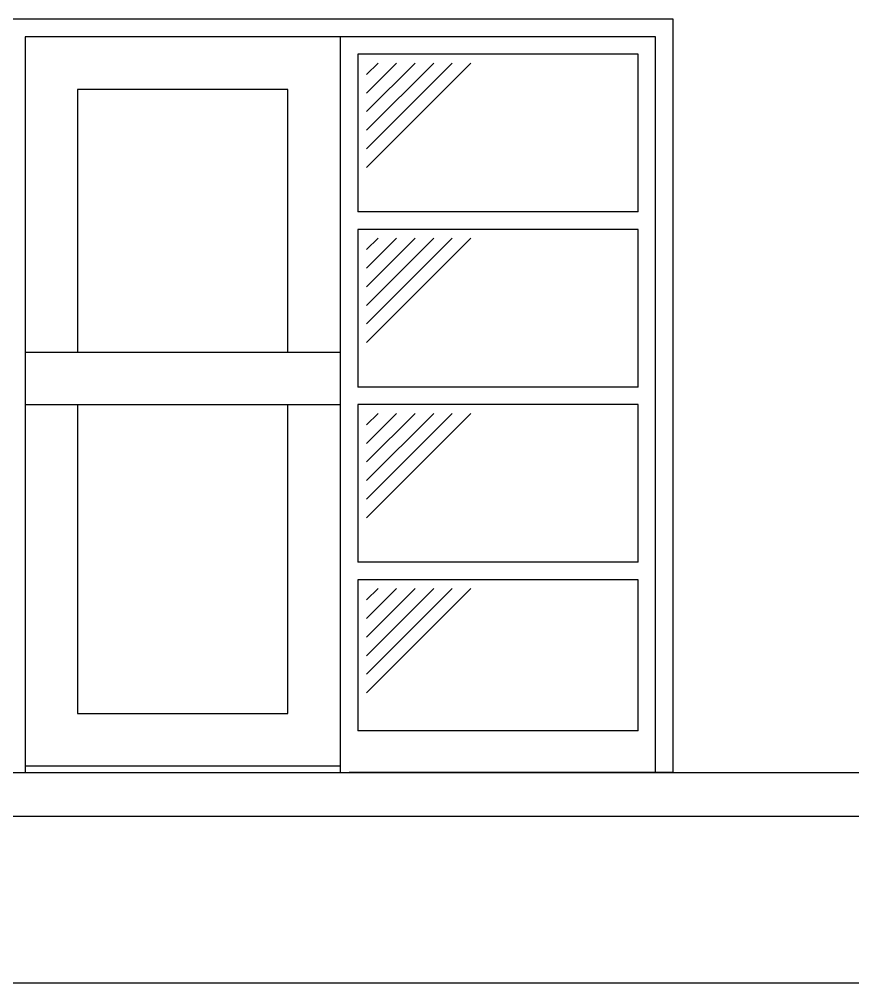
# Model space of a CAD drawing. Header units: millimetres. Extents: x -83614 to 248318, y 36678 to 90681.
# Drawn here: x 226375 to 228792, y 58306 to 61100 of the extents above; entities that cross this region are included whole.
import ezdxf

# ---------------------------------------------------------------- set-up
doc = ezdxf.new("R2010")
doc.units = ezdxf.units.MM
for name, color, linetype in [('Arch_Detail_Door', 140, 'Continuous'), ('LAYER11A', 11, 'Continuous'), ('LAYER251A', 251, 'Continuous')]:
    doc.layers.add(name, color=color, linetype=linetype)

msp = doc.modelspace()

# ---------------------------------------------------------------- linework, layer by layer
at = {"layer": 'Arch_Detail_Door'}
for p, q in [((228271.64198, 61099.67032), (226341.24198, 61099.67032)), ((228271.64198, 58915.27032), (228271.64198, 61099.67032)), ((226392.04198, 61048.87032), (226392.04198, 58934.32032)), ((227306.44198, 61048.87032), (226392.04198, 61048.87032)), ((228220.84198, 61048.87032), (227306.44198, 61048.87032)), ((227306.44198, 58915.27032), (227306.44198, 61048.87032)), ((227306.44198, 58934.32032), (227306.44198, 61048.87032)), ((228220.84198, 58915.27032), (228220.84198, 61048.87032)), ((228170.04198, 60998.07032), (227357.24198, 60998.07032)), ((227357.24198, 60998.07032), (227357.24198, 60540.87032)), ((228170.04198, 60540.87032), (228170.04198, 60998.07032)), ((227154.04198, 60896.47032), (226544.44198, 60896.47032)), ((226544.44198, 60896.47032), (226544.44198, 60134.47032)), ((227154.04198, 60134.47032), (227154.04198, 60896.47032)), ((228170.04198, 60540.87032), (227357.24198, 60540.87032)), ((227357.24198, 60490.07032), (227357.24198, 60032.87032)), ((228170.04198, 60490.07032), (227357.24198, 60490.07032)), ((228170.04198, 60032.87032), (228170.04198, 60490.07032)), ((226392.04198, 60134.47032), (227306.44198, 60134.47032)), ((228170.04198, 60032.87032), (227357.24198, 60032.87032)), ((226392.04198, 59982.07032), (227306.44198, 59982.07032)), ((226544.44198, 59982.07032), (226544.44198, 59086.72032)), ((227154.04198, 59086.72032), (227154.04198, 59982.07032)), ((227357.24198, 59982.07032), (227357.24198, 59524.87032)), ((228170.04198, 59982.07032), (227357.24198, 59982.07032)), ((228170.04198, 59524.87032), (228170.04198, 59982.07032)), ((228170.04198, 59524.87032), (227357.24198, 59524.87032)), ((227357.24198, 59474.07032), (227357.24198, 59035.92032)), ((228170.04198, 59474.07032), (227357.24198, 59474.07032)), ((228170.04198, 59035.92032), (228170.04198, 59474.07032)), ((226544.44198, 59086.72032), (227154.04198, 59086.72032)), ((228170.04198, 59035.92032), (227357.24198, 59035.92032)), ((226392.04198, 58934.32032), (227306.44198, 58934.32032)), ((226392.04198, 58934.32032), (226392.04198, 58915.27032)), ((227306.44198, 58915.27032), (227306.44198, 58934.32032)), ((226341.24198, 58915.27032), (228220.84198, 58915.27032)), ((228271.64198, 58915.27032), (227331.84198, 58915.27032))]:
    msp.add_line(p, q, dxfattribs=at)
at = {"layer": 'LAYER11A'}
for p, q in [((226017.39198, 58915.27032), (232926.19198, 58915.27032)), ((226220.59198, 58788.27032), (232722.99198, 58788.27032)), ((226220.59198, 58305.67032), (232722.99198, 58305.67032))]:
    msp.add_line(p, q, dxfattribs=at)
at = {"layer": 'LAYER251A'}
for p, q in [((227382.64198, 60670.22551), (227685.0868, 60972.67032)), ((227382.64198, 60724.10704), (227631.20526, 60972.67032)), ((227382.64198, 60777.98858), (227577.32372, 60972.67032)), ((227382.64198, 60831.87012), (227523.44219, 60972.67032)), ((227382.64198, 60885.75165), (227469.56065, 60972.67032)), ((227382.64198, 60939.63319), (227415.67911, 60972.67032)), ((227382.64198, 60162.22551), (227685.0868, 60464.67032)), ((227382.64198, 60216.10704), (227631.20526, 60464.67032)), ((227382.64198, 60269.98858), (227577.32372, 60464.67032)), ((227382.64198, 60323.87012), (227523.44219, 60464.67032)), ((227382.64198, 60377.75165), (227469.56065, 60464.67032)), ((227382.64198, 60431.63319), (227415.67911, 60464.67032)), ((227382.64198, 59654.22551), (227685.0868, 59956.67032)), ((227382.64198, 59708.10704), (227631.20526, 59956.67032)), ((227382.64198, 59761.98858), (227577.32372, 59956.67032)), ((227382.64198, 59815.87012), (227523.44219, 59956.67032)), ((227382.64198, 59869.75165), (227469.56065, 59956.67032)), ((227382.64198, 59923.63319), (227415.67911, 59956.67032)), ((227382.64198, 59146.22551), (227685.0868, 59448.67032)), ((227382.64198, 59200.10704), (227631.20526, 59448.67032)), ((227382.64198, 59253.98858), (227577.32372, 59448.67032)), ((227382.64198, 59307.87012), (227523.44219, 59448.67032)), ((227382.64198, 59361.75165), (227469.56065, 59448.67032)), ((227382.64198, 59415.63319), (227415.67911, 59448.67032))]:
    msp.add_line(p, q, dxfattribs=at)

doc.saveas('drawing.dxf')
